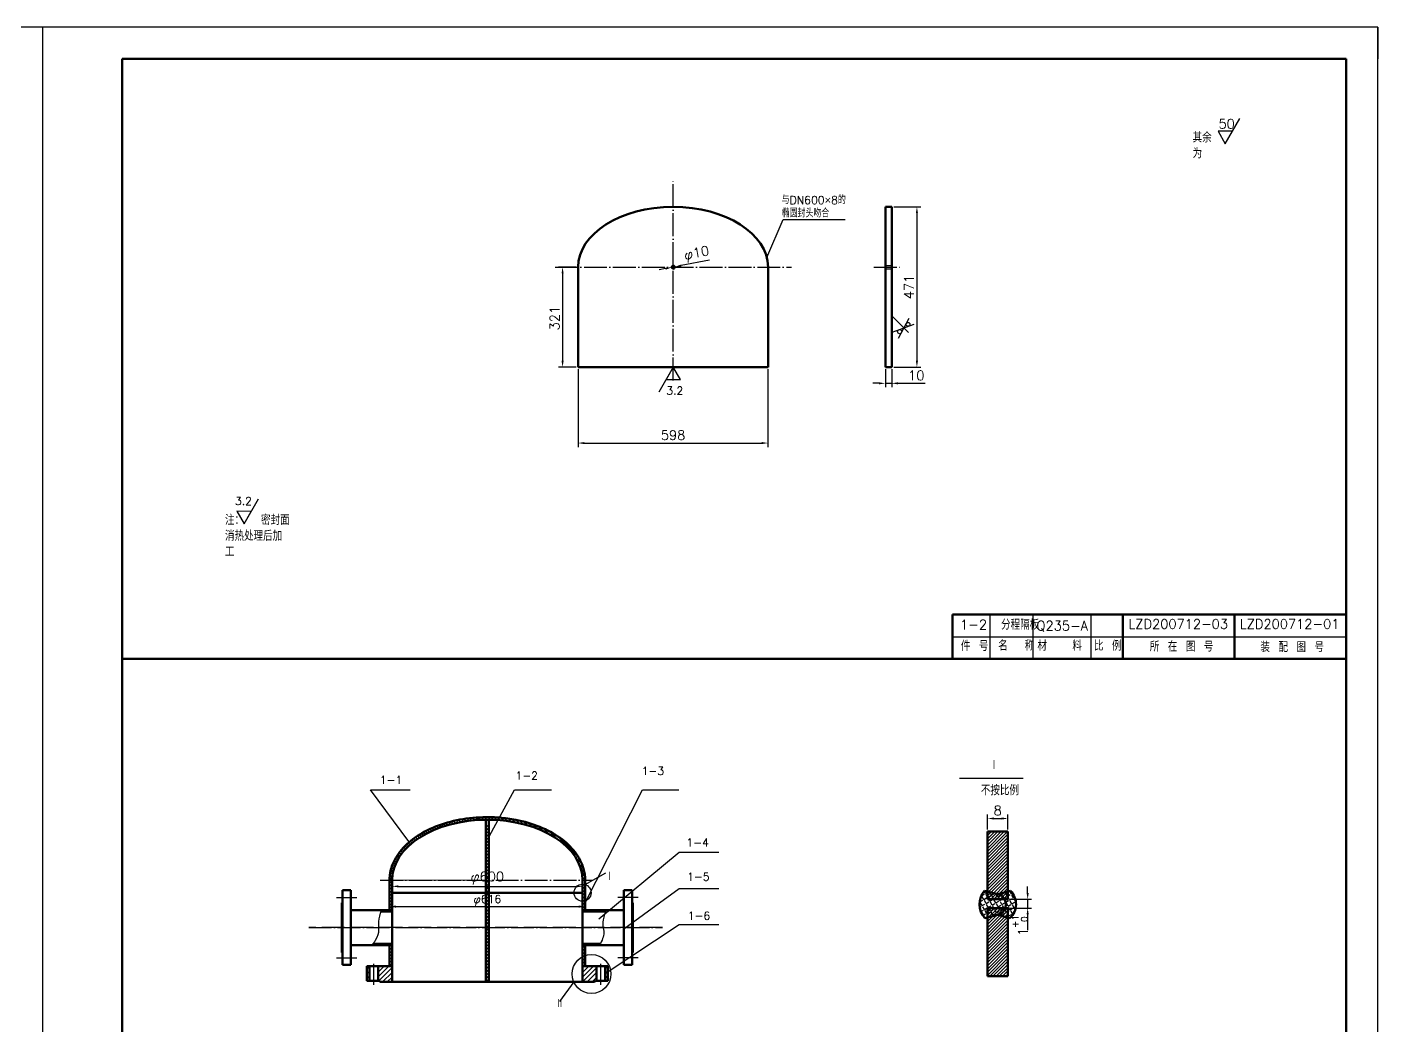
# Model space of a CAD drawing. Header units: millimetres. Extents: x -473 to 368, y 183 to 777.
# Drawn here: x -57.2 to 368.3, y 462.4 to 777 of the extents above; entities that cross this region are included whole.
import ezdxf

# ---------------------------------------------------------------- set-up
doc = ezdxf.new("R2010")
doc.units = ezdxf.units.MM
doc.header["$LTSCALE"] = 0.3
doc.linetypes.add('ACAD_ISO02W100', pattern=[15, 12, -3])
doc.linetypes.add('ACAD_ISO04W100', pattern=[30, 24, -3, 0, -3])
doc.layers.get('Defpoints').update_dxf_attribs({"lineweight": 25})
for name, color, linetype, lineweight in [('图层1', 3, 'Continuous', 25), ('实线', 7, 'Continuous', 50), ('标注线---细实线', 4, 'Continuous', 25), ('点化线', 10, 'ACAD_ISO04W100', 25), ('虚线', 7, 'ACAD_ISO02W100', 25)]:
    doc.layers.add(name, color=color, linetype=linetype, lineweight=lineweight)
doc.styles.get("Standard").update_dxf_attribs({"font": 'txt', "bigfont": 'gbcbig.shx'})
doc.styles.add('普通标注', font='txt.shx', dxfattribs={"height": 3, "bigfont": 'gbcbig.shx'})
doc.styles.add('标题栏小字', font='txt.shx', dxfattribs={"height": 3, "bigfont": 'gbcbig.shx'})
doc.dimstyles.new('BIAOZHU', dxfattribs={"dimtxt": 3, "dimasz": 2, "dimexe": 1.25, "dimexo": 0.65, "dimgap": 1, "dimtad": 1, "dimtxsty": 'Standard', "dimcen": 2.5, "dimadec": 0, "dimazin": 0, "dimtfac": 1, "dimtmove": 0, "dimatfit": 3, "dimfxl": 0, "dimarcsym": 0})
doc.dimstyles.new('ISO-25', dxfattribs={"dimtxt": 2.5, "dimasz": 2, "dimexe": 1.25, "dimexo": 0.625, "dimtad": 1, "dimtxsty": 'Standard', "dimcen": 2.5, "dimadec": 0, "dimazin": 0, "dimtfac": 1, "dimtmove": 0, "dimatfit": 3, "dimfxl": 0, "dimarcsym": 0})

# ---------------------------------------------------------------- blocks, each defined once
blk = doc.blocks.new('*D1')
at = {"layer": 'Defpoints', "color": 0}
for p in [(56.96, 504.34), (118.56, 504.34), (118.56, 499.98)]:
    blk.add_point(p, dxfattribs=at)
at = {"layer": '标注线---细实线', "color": 0, "lineweight": -2}
for p, q in [((56.96, 503.71), (56.96, 498.73)), ((118.56, 503.71), (118.56, 498.73)), ((58.96, 499.98), (116.56, 499.98))]:
    blk.add_line(p, q, dxfattribs=at)
at = {"layer": '标注线---细实线', "color": 0}
for points in [[(58.96, 500.31), (58.96, 499.64), (56.96, 499.98)], [(116.56, 500.31), (116.56, 499.64), (118.56, 499.98)]]:
    blk.add_solid(points, dxfattribs=at)
at = {"layer": '标注线---细实线', "color": 0, "insert": (87.76, 501.92), "char_height": 2.5, "attachment_point": 5}
blk.add_mtext('φ616', dxfattribs=at)
blk = doc.blocks.new('*D59')
at = {"layer": 'Defpoints', "color": 0}
for p in [(116.35, 669.84), (176.15, 669.84), (176.15, 645.94)]:
    blk.add_point(p, dxfattribs=at)
at = {"layer": '标注线---细实线', "color": 0, "lineweight": -2}
for p, q in [((116.35, 669.19), (116.35, 644.69)), ((176.15, 669.19), (176.15, 644.69)), ((118.35, 645.94), (174.15, 645.94))]:
    blk.add_line(p, q, dxfattribs=at)
at = {"layer": '标注线---细实线', "color": 0}
for points in [[(118.35, 646.27), (118.35, 645.6), (116.35, 645.94)], [(174.15, 646.27), (174.15, 645.6), (176.15, 645.94)]]:
    blk.add_solid(points, dxfattribs=at)
at = {"layer": '标注线---细实线', "color": 0, "insert": (146.25, 648.44), "char_height": 3, "attachment_point": 5}
blk.add_mtext('598', dxfattribs=at)
blk = doc.blocks.new('*D60')
at = {"layer": 'Defpoints', "color": 0}
for p in [(116.35, 701.34), (111.45, 669.84), (116.35, 669.84)]:
    blk.add_point(p, dxfattribs=at)
at = {"layer": '标注线---细实线', "color": 0, "lineweight": -2}
for p, q in [((115.7, 701.34), (110.2, 701.34)), ((111.45, 699.34), (111.45, 671.84)), ((115.7, 669.84), (110.2, 669.84))]:
    blk.add_line(p, q, dxfattribs=at)
at = {"layer": '标注线---细实线', "color": 0}
for points in [[(111.12, 699.34), (111.79, 699.34), (111.45, 701.34)], [(111.12, 671.84), (111.79, 671.84), (111.45, 669.84)]]:
    blk.add_solid(points, dxfattribs=at)
at = {"layer": '标注线---细实线', "color": 0, "insert": (108.95, 685.28), "char_height": 3, "attachment_point": 5, "rotation": 90}
blk.add_mtext('321', dxfattribs=at)
blk = doc.blocks.new('粗糙度1')
at = {"layer": '标注线---细实线'}
blk.add_line((0, 0), (9.11, 0), dxfattribs=at)
blk.add_lwpolyline([(2.27, 3.94), (0, 0), (4.54, 0)], close=True, dxfattribs=at)
blk = doc.blocks.new('*D63')
at = {"layer": 'Defpoints', "color": 0}
for p in [(57.76, 506.34), (117.76, 506.34), (117.76, 506.34)]:
    blk.add_point(p, dxfattribs=at)
at = {"layer": '标注线---细实线', "color": 0, "lineweight": -2}
for p, q in [((57.76, 506.99), (57.76, 507.59)), ((59.76, 506.34), (115.76, 506.34)), ((117.76, 506.99), (117.76, 507.59))]:
    blk.add_line(p, q, dxfattribs=at)
at = {"layer": '标注线---细实线', "color": 0}
for points in [[(59.76, 506.67), (59.76, 506), (57.76, 506.34)], [(115.76, 506.67), (115.76, 506), (117.76, 506.34)]]:
    blk.add_solid(points, dxfattribs=at)
at = {"layer": '标注线---细实线', "color": 0, "insert": (87.76, 508.92), "char_height": 3, "attachment_point": 5}
blk.add_mtext('φ600', dxfattribs=at)
blk = doc.blocks.new('*D64')
at = {"layer": 'Defpoints', "color": 0}
for p in [(215.12, 720.34), (215.12, 669.84), (223.06, 669.84)]:
    blk.add_point(p, dxfattribs=at)
at = {"layer": '标注线---细实线', "color": 0, "lineweight": -2}
for p, q in [((215.77, 720.34), (224.31, 720.34)), ((223.06, 718.34), (223.06, 671.84)), ((215.77, 669.84), (224.31, 669.84))]:
    blk.add_line(p, q, dxfattribs=at)
at = {"layer": '标注线---细实线', "color": 0}
for points in [[(222.73, 718.34), (223.39, 718.34), (223.06, 720.34)], [(222.73, 671.84), (223.39, 671.84), (223.06, 669.84)]]:
    blk.add_solid(points, dxfattribs=at)
at = {"layer": '标注线---细实线', "color": 0, "insert": (220.56, 695.09), "char_height": 3, "attachment_point": 5, "rotation": 90}
blk.add_mtext('471', dxfattribs=at)
blk = doc.blocks.new('*D65')
at = {"layer": 'Defpoints', "color": 0}
for p in [(213.12, 669.84), (215.12, 669.84), (215.12, 664.75)]:
    blk.add_point(p, dxfattribs=at)
at = {"layer": '标注线---细实线', "color": 0, "lineweight": -2}
for p, q in [((213.12, 669.19), (213.12, 663.5)), ((215.12, 669.19), (215.12, 663.5)), ((211.12, 664.75), (209.12, 664.75)), ((213.12, 664.75), (215.12, 664.75)), ((217.12, 664.75), (225.62, 664.75))]:
    blk.add_line(p, q, dxfattribs=at)
at = {"layer": '标注线---细实线', "color": 0}
for points in [[(211.12, 665.08), (211.12, 664.41), (213.12, 664.75)], [(217.12, 665.08), (217.12, 664.41), (215.12, 664.75)]]:
    blk.add_solid(points, dxfattribs=at)
at = {"layer": '标注线---细实线', "color": 0, "insert": (222.87, 667.25), "char_height": 3, "attachment_point": 5}
blk.add_mtext('10', dxfattribs=at)
blk = doc.blocks.new('*D75')
at = {"layer": 'Defpoints', "color": 0}
for p in [(251.73, 527.71), (245.31, 523.57), (251.73, 523.57)]:
    blk.add_point(p, dxfattribs=at)
at = {"layer": '标注线---细实线', "color": 0, "lineweight": -2}
for p, q in [((245.31, 524.22), (245.31, 528.96)), ((247.31, 527.71), (249.73, 527.71)), ((251.73, 524.22), (251.73, 528.96))]:
    blk.add_line(p, q, dxfattribs=at)
at = {"layer": '标注线---细实线', "color": 0}
for points in [[(247.31, 528.04), (247.31, 527.38), (245.31, 527.71)], [(249.73, 528.04), (249.73, 527.38), (251.73, 527.71)]]:
    blk.add_solid(points, dxfattribs=at)
at = {"layer": '标注线---细实线', "color": 0, "insert": (248.52, 530.21), "char_height": 3, "attachment_point": 5}
blk.add_mtext('8', dxfattribs=at)
blk = doc.blocks.new('*D76')
at = {"layer": 'Defpoints', "color": 0}
for p in [(145.84, 701.25), (146.83, 701.44)]:
    blk.add_point(p, dxfattribs=at)
at = {"layer": '标注线---细实线', "color": 0, "lineweight": -2}
for p, q in [((157.71, 703.55), (148.79, 701.82)), ((143.88, 700.87), (141.92, 700.49)), ((145.84, 701.25), (146.83, 701.44))]:
    blk.add_line(p, q, dxfattribs=at)
at = {"layer": '标注线---细实线', "color": 0}
for points in [[(148.73, 702.15), (148.85, 701.49), (146.83, 701.44)], [(143.82, 701.19), (143.94, 700.54), (145.84, 701.25)]]:
    blk.add_solid(points, dxfattribs=at)
at = {"layer": '标注线---细实线', "color": 0, "insert": (153.74, 705.41), "char_height": 3, "attachment_point": 5, "rotation": 10.9624}
blk.add_mtext('φ10', dxfattribs=at)

msp = doc.modelspace()

# ---------------------------------------------------------------- hatches: boundary and pattern name
at = {"layer": '标注线---细实线'}
h = msp.add_hatch(dxfattribs=at)
h.set_pattern_fill('JIS_WOOD', color=256, angle=90, style=0)
edge = h.paths.add_edge_path()
edge.add_spline(control_points=[(118.561, 508.337), (118.561, 509.516), (118.398, 510.695), (117.569, 513.672), (116.667, 515.436), (114.17, 518.716), (112.574, 520.232), (108.818, 522.921), (106.658, 524.094), (101.93, 526.02), (99.364, 526.773), (94.01, 527.81), (91.225, 528.094), (85.636, 528.171), (82.833, 527.966), (77.416, 527.079), (74.801, 526.398), (69.949, 524.607), (67.712, 523.496), (63.78, 520.919), (62.085, 519.451), (59.37, 516.252), (58.35, 514.52), (57.217, 511.287), (56.961, 509.812), (56.961, 508.337)], knot_values=[3.1415927, 3.1415927, 3.1415927, 3.1415927, 3.3161157, 3.3161157, 3.5909825, 3.5909825, 3.8658494, 3.8658494, 4.1407162, 4.1407162, 4.415583, 4.415583, 4.6904499, 4.6904499, 4.9653167, 4.9653167, 5.2401835, 5.2401835, 5.5150503, 5.5150503, 5.7899172, 5.7899172, 6.064784, 6.064784, 6.2831853, 6.2831853, 6.2831853, 6.2831853], degree=3, periodic=0)
edge.add_line((56.961, 508.337), (57.761, 508.337))
edge.add_ellipse((87.761, 508.337), major_axis=(-30, 0), ratio=0.6333333, start_angle=180, end_angle=360, ccw=False)
edge.add_line((117.761, 508.337), (118.561, 508.337))
h.paths.add_polyline_path([(57.761, 508.337), (56.961, 508.337), (56.961, 504.337), (57.761, 504.337)])
h = msp.add_hatch(dxfattribs=at)
h.set_pattern_fill('JIS_WOOD', color=256, style=0)
h.set_pattern_definition([(45, (2e-12, 32.6), (-0.5, 0.5), [])])
h.paths.add_polyline_path([(88.261, 525.937), (87.261, 525.937), (87.261, 508.837), (88.261, 508.837)])
h = msp.add_hatch(dxfattribs=at)
h.set_pattern_fill('JIS_WOOD', color=256, style=0)
h.paths.add_polyline_path([(245.311, 502.29), (251.73, 502.29), (251.73, 523.573), (245.311, 523.573)])
h = msp.add_hatch(dxfattribs=at)
h.set_pattern_fill('JIS_WOOD', color=256, style=0)
h.paths.add_polyline_path([(88.261, 507.837), (87.261, 507.837), (87.261, 493.337), (88.261, 493.337)])
h.paths.add_polyline_path([(83.557, 503.865), (91.964, 503.865), (91.964, 499.977), (83.557, 499.977)], flags=9)
h.paths.add_polyline_path([(82.717, 511.253), (92.805, 511.253), (92.805, 506.587), (82.717, 506.587)], flags=9)
h = msp.add_hatch(dxfattribs=at)
h.set_pattern_fill('JIS_WOOD', color=256, angle=90, style=0)
h.paths.add_polyline_path([(118.561, 506.901, 0.0757705), (117.761, 507.023), (117.761, 504.337), (118.561, 504.337)])
h.paths.add_polyline_path([(118.561, 504.337), (117.761, 504.337), (117.761, 501.652, 0.0757705), (118.561, 501.774)])
h.paths.add_polyline_path([(118.561, 501.774, -0.0757705), (117.761, 501.652), (117.761, 498.837), (118.561, 498.837)])
h = msp.add_hatch(dxfattribs=at)
h.set_pattern_fill('JIS_WOOD', color=256, angle=90, style=0)
h.paths.add_polyline_path([(57.761, 504.337), (56.961, 504.337), (56.961, 498.837), (57.761, 498.837)])
h = msp.add_hatch(dxfattribs=at)
h.set_pattern_fill('ANGLE', color=256, scale=0.2, angle=30, style=0)
h.set_pattern_definition([(30, (38.5904, 78.6247), (-0.6985, 1.2098375), [1.016, -0.381]), (120, (38.5904, 78.6247), (-1.2098375, -0.6985), [1.016, -0.381])])
h.paths.add_polyline_path([(245.311, 502.29), (245.311, 504.708), (244.307, 504.977, 0.3717876), (244.494, 496.271), (245.311, 496.496), (245.311, 499.52), (250.881, 499.52, 0.2134949), (250.664, 502.29)])
h.paths.add_polyline_path([(245.311, 504.708), (245.311, 502.29), (250.664, 502.29, 0.1408398), (249.344, 503.627)], flags=16)
h.paths.add_polyline_path([(248.865, 497.475, 0.2214099), (250.881, 499.52), (245.311, 499.52), (245.311, 496.496)], flags=17)
h.paths.add_polyline_path([(251.73, 504.708), (248.521, 503.848), (249.344, 503.627, -0.1408398), (250.664, 502.29), (251.73, 502.29)])
h.paths.add_polyline_path([(251.73, 499.52), (250.881, 499.52, -0.2214099), (248.865, 497.475), (248.525, 497.381), (251.73, 496.522)])
h.paths.add_polyline_path([(251.73, 499.52), (251.73, 496.522), (252.336, 496.36, 0.4340724), (252.486, 504.91), (251.73, 504.708), (251.73, 502.29), (250.664, 502.29, -0.2134949), (250.881, 499.52)])
h = msp.add_hatch(dxfattribs=at)
h.set_pattern_fill('JIS_WOOD', color=256, angle=15, style=0)
edge = h.paths.add_edge_path()
edge.add_spline(control_points=[(54.465, 498.837), (54.414, 498.704), (54.364, 498.57), (54.316, 498.437)], knot_values=[14.1613861, 14.1613861, 14.1613861, 14.1613861, 14.5696101, 14.5696101, 14.5696101, 14.5696101], degree=3, periodic=0)
edge.add_line((54.316, 498.437), (57.761, 498.437))
edge.add_line((57.761, 498.437), (57.761, 498.837))
edge.add_line((57.761, 498.837), (54.465, 498.837))
h = msp.add_hatch(dxfattribs=at)
h.set_pattern_fill('JIS_WOOD', color=256, angle=15, style=0)
edge = h.paths.add_edge_path()
edge.add_line((117.761, 498.837), (117.761, 498.437))
edge.add_line((117.761, 498.437), (125.055, 498.437))
edge.add_spline(control_points=[(125.055, 498.437), (125.109, 498.573), (125.165, 498.706), (125.22, 498.837)], knot_values=[2.9180223, 2.9180223, 2.9180223, 2.9180223, 3.1727239, 3.1727239, 3.1727239, 3.1727239], degree=3, periodic=0)
edge.add_line((125.22, 498.837), (117.761, 498.837))
h = msp.add_hatch(dxfattribs=at)
h.set_pattern_fill('JIS_WOOD', color=256, style=0)
h.paths.add_polyline_path([(245.311, 499.52), (251.73, 499.52), (251.73, 478.011), (245.311, 478.011)])
h = msp.add_hatch(dxfattribs=at)
h.set_pattern_fill('JIS_WOOD', color=256, style=0)
h.paths.add_polyline_path([(88.261, 493.337), (87.261, 493.337), (87.261, 476.237), (88.261, 476.237)])
h = msp.add_hatch(dxfattribs=at)
h.set_pattern_fill('JIS_WOOD', color=256, angle=15, style=0)
edge = h.paths.add_edge_path()
edge.add_line((57.761, 488.237), (51.767, 488.237))
edge.add_spline(control_points=[(51.767, 488.237), (51.665, 488.103), (51.56, 487.969), (51.454, 487.837)], knot_values=[3.6606804, 3.6606804, 3.6606804, 3.6606804, 3.9577787, 3.9577787, 3.9577787, 3.9577787], degree=3, periodic=0)
edge.add_line((51.454, 487.837), (57.761, 487.837))
edge.add_line((57.761, 487.837), (57.761, 488.237))
h = msp.add_hatch(dxfattribs=at)
h.set_pattern_fill('JIS_WOOD', color=256, angle=90, style=0)
h.paths.add_polyline_path([(57.761, 487.837), (56.961, 487.837), (56.961, 481.237), (57.761, 481.237)])
h = msp.add_hatch(dxfattribs=at)
h.set_pattern_fill('JIS_WOOD', color=256, angle=15, style=0)
edge = h.paths.add_edge_path()
edge.add_spline(control_points=[(123.137, 487.837), (123.209, 487.971), (123.28, 488.105), (123.348, 488.237)], knot_values=[13.1633525, 13.1633525, 13.1633525, 13.1633525, 13.5865405, 13.5865405, 13.5865405, 13.5865405], degree=3, periodic=0)
edge.add_line((123.348, 488.237), (117.761, 488.237))
edge.add_line((117.761, 488.237), (117.761, 487.837))
edge.add_line((117.761, 487.837), (123.137, 487.837))
h = msp.add_hatch(dxfattribs=at)
h.set_pattern_fill('JIS_WOOD', color=256, style=0)
h.set_pattern_definition([(135, (175.5217, -2e-13), (0.5, 0.5), [])])
h.paths.add_polyline_path([(117.761, 487.837), (118.561, 487.837), (118.561, 481.237), (117.761, 481.237)])
h = msp.add_hatch(dxfattribs=at)
h.set_pattern_fill('JIS_WOOD', color=256, scale=1.5, style=0)
h.paths.add_polyline_path([(50.661, 481.237), (49.761, 481.237), (49.761, 476.537), (50.661, 476.537)])
h.paths.add_polyline_path([(57.761, 481.237), (53.361, 481.237), (53.361, 476.537), (53.661, 476.537), (53.961, 476.237), (57.761, 476.237)])
h = msp.add_hatch(dxfattribs=at)
h.set_pattern_fill('JIS_WOOD', color=256, scale=1.5, style=0)
h.paths.add_polyline_path([(122.161, 481.237), (117.761, 481.237), (117.761, 476.237), (121.561, 476.237), (121.861, 476.537), (122.161, 476.537)])
h.paths.add_polyline_path([(125.761, 481.237), (124.861, 481.237), (124.861, 476.537), (125.761, 476.537)])

# ---------------------------------------------------------------- linework, layer by layer
at = {"layer": '图层1'}
for p, q in [((-52.235, 182.956), (-52.235, 776.956)), ((368.265, 776.956), (368.265, 766.956))]:
    msp.add_line(p, q, dxfattribs=at)
msp.add_lwpolyline([(-472.735, 182.956), (368.265, 182.956), (368.265, 776.956), (-472.735, 776.956)], close=True, dxfattribs=at)
at = {"layer": '实线'}
for p, q in [((-27.235, 192.956), (-27.235, 766.956)), ((358.265, 766.956), (-27.235, 766.956)), ((358.265, 192.956), (358.265, 766.956)), ((213.119, 720.343), (213.119, 669.843)), ((215.119, 720.343), (213.119, 720.343)), ((215.119, 669.843), (215.119, 720.343)), ((116.354, 669.843), (116.354, 701.343)), ((176.154, 669.843), (176.154, 701.343)), ((116.354, 669.843), (176.154, 669.843)), ((213.119, 669.843), (215.119, 669.843)), ((358.305, 591.957), (234.305, 591.957)), ((249.305, 591.957), (234.305, 591.957)), ((234.305, 591.957), (234.305, 577.957)), ((286.142, 591.957), (266.142, 591.957)), ((287.896, 577.957), (287.896, 591.957)), ((306.308, 591.957), (294.308, 591.957)), ((323.095, 591.957), (323.095, 577.957)), ((358.305, 591.957), (338.305, 591.957)), ((358.265, 591.993), (358.265, 577.993)), ((358.265, 591.957), (358.265, 577.957)), ((358.265, 577.993), (-27.235, 577.993)), ((87.261, 476.237), (87.261, 527.257)), ((88.261, 476.237), (88.261, 527.257)), ((251.73, 523.573), (245.311, 523.573)), ((245.311, 523.573), (245.311, 502.29)), ((251.73, 502.29), (251.73, 523.573)), ((42.161, 501.137), (42.161, 505.087)), ((42.161, 505.087), (44.761, 505.087)), ((44.761, 505.087), (44.761, 493.337)), ((57.761, 504.337), (117.761, 504.337)), ((133.361, 505.087), (130.761, 505.087)), ((130.761, 505.087), (130.761, 493.337)), ((133.361, 501.137), (133.361, 505.087)), ((244.307, 504.977), (249.344, 503.627)), ((245.311, 502.29), (251.73, 502.29)), ((248.521, 503.848), (252.486, 504.91)), ((41.961, 493.337), (41.961, 501.137)), ((41.961, 501.137), (42.161, 501.137)), ((42.161, 501.137), (42.161, 485.537)), ((44.761, 498.837), (57.761, 498.837)), ((57.761, 498.437), (54.316, 498.437)), ((130.761, 498.837), (117.761, 498.837)), ((117.761, 498.437), (125.055, 498.437)), ((133.561, 501.137), (133.361, 501.137)), ((133.361, 501.137), (133.361, 485.537)), ((133.561, 493.337), (133.561, 501.137)), ((245.311, 499.52), (251.73, 499.52)), ((245.311, 499.52), (251.73, 499.52)), ((245.311, 478.011), (245.311, 499.52)), ((251.73, 499.52), (251.73, 478.011)), ((244.494, 496.271), (248.865, 497.475)), ((248.525, 497.381), (252.336, 496.36)), ((41.961, 493.337), (41.961, 485.537)), ((44.761, 481.587), (44.761, 493.337)), ((130.761, 481.587), (130.761, 493.337)), ((133.561, 493.337), (133.561, 485.537)), ((41.961, 485.537), (42.161, 485.537)), ((42.161, 485.537), (42.161, 481.587)), ((44.761, 487.837), (57.761, 487.837)), ((57.761, 488.237), (51.767, 488.237)), ((117.761, 488.237), (123.348, 488.237)), ((130.761, 487.837), (117.761, 487.837)), ((133.561, 485.537), (133.361, 485.537)), ((133.361, 485.537), (133.361, 481.587)), ((42.161, 481.587), (44.761, 481.587)), ((49.761, 476.537), (49.761, 481.237)), ((49.761, 481.237), (57.761, 481.237)), ((50.661, 476.537), (50.661, 481.237)), ((53.361, 476.537), (53.361, 481.237)), ((125.761, 481.237), (117.761, 481.237)), ((122.161, 476.537), (122.161, 481.237)), ((124.861, 476.537), (124.861, 481.237)), ((125.761, 476.537), (125.761, 481.237)), ((133.361, 481.587), (130.761, 481.587)), ((245.311, 478.011), (251.73, 478.011)), ((251.73, 478.011), (245.311, 478.011)), ((49.761, 476.537), (53.661, 476.537)), ((53.961, 476.237), (53.661, 476.537)), ((53.961, 476.237), (121.561, 476.237)), ((121.561, 476.237), (121.861, 476.537)), ((125.761, 476.537), (121.861, 476.537))]:
    msp.add_line(p, q, dxfattribs=at)
at = {"layer": '实线', "linetype": 'Continuous'}
for p, q in [((56.961, 508.337), (56.961, 498.837)), ((57.761, 508.337), (57.761, 476.237)), ((57.761, 508.337), (57.761, 504.337)), ((117.761, 508.337), (117.761, 476.237)), ((118.561, 508.337), (118.561, 498.837)), ((56.961, 487.837), (56.961, 481.237)), ((118.561, 487.837), (118.561, 481.237))]:
    msp.add_line(p, q, dxfattribs=at)
at = {"layer": '实线', "color": 7, "lineweight": 0}
for p, q in [((245.311, 504.708), (244.307, 504.977)), ((245.311, 502.29), (245.311, 504.708)), ((249.344, 503.627), (245.311, 504.708)), ((245.311, 504.708), (245.311, 502.29)), ((250.664, 502.29), (245.311, 502.29)), ((245.311, 502.29), (250.664, 502.29)), ((245.311, 496.496), (245.311, 499.52)), ((245.311, 499.52), (250.881, 499.52)), ((250.881, 499.52), (245.311, 499.52)), ((245.311, 499.52), (245.311, 496.496)), ((244.494, 496.271), (245.311, 496.496)), ((245.311, 496.496), (248.865, 497.475))]:
    msp.add_line(p, q, dxfattribs=at)
at = {"layer": '实线'}
msp.add_circle((146.336, 701.343), 0.5, dxfattribs=at)
for centre, radius, start, end in [((249.445, 500.732), 6.665, 140.44053, 222.01856), ((247.677, 500.662), 3.402, 290.44285, 60.65355), ((248.414, 500.705), 5.853, 312.06699, 45.92433)]:
    msp.add_arc(centre, radius, start, end, dxfattribs=at)
at = {"layer": '实线', "color": 7, "lineweight": 0}
for centre, radius, start, end in [((249.445, 500.732), 6.665, 140.44053, 222.01856), ((247.677, 500.662), 3.402, 28.58636, 60.65355), ((247.677, 500.662), 3.402, 340.38064, 28.58636), ((247.677, 500.662), 3.402, 290.44285, 340.38064)]:
    msp.add_arc(centre, radius, start, end, dxfattribs=at)
at = {"layer": '实线'}
msp.add_ellipse((146.254, 701.343), major_axis=(-29.9, 0), ratio=0.6354515, start_param=3.1415927, end_param=6.2831853, dxfattribs=at)
at = {"layer": '实线', "linetype": 'Continuous'}
msp.add_ellipse((87.761, 508.337), major_axis=(-30, 0), ratio=0.6333333, start_param=3.1415927, end_param=6.2831853, dxfattribs=at)
for points, knots in [([(91.593, 527.984), (90.543, 528.068), (89.487, 528.118), (85.636, 528.171), (82.833, 527.966), (77.416, 527.079), (74.801, 526.398), (69.949, 524.607), (67.712, 523.496), (63.78, 520.919), (62.085, 519.451), (59.37, 516.252), (58.35, 514.52), (57.217, 511.287), (56.961, 509.812), (56.961, 508.337)], [4.5864606, 4.5864606, 4.5864606, 4.5864606, 4.6904499, 4.6904499, 4.9653167, 4.9653167, 5.2401835, 5.2401835, 5.5150503, 5.5150503, 5.7899172, 5.7899172, 6.064784, 6.064784, 6.2831853, 6.2831853, 6.2831853, 6.2831853]), ([(118.561, 508.337), (118.561, 509.516), (118.398, 510.695), (117.569, 513.672), (116.667, 515.436), (114.17, 518.716), (112.574, 520.232), (108.818, 522.921), (106.658, 524.094), (101.93, 526.02), (99.364, 526.773), (95.023, 527.614), (93.317, 527.846), (91.593, 527.984)], [3.1415927, 3.1415927, 3.1415927, 3.1415927, 3.3161157, 3.3161157, 3.5909825, 3.5909825, 3.8658494, 3.8658494, 4.1407162, 4.1407162, 4.415583, 4.415583, 4.5864606, 4.5864606, 4.5864606, 4.5864606])]:
    msp.add_open_spline(points, degree=3, knots=knots, dxfattribs=at)
at = {"layer": '标注线---细实线'}
for p, q in [((320.16, 740.209), (324.716, 748.102)), ((175.758, 704.427), (180.941, 716.349)), ((180.941, 716.349), (200.457, 716.349)), ((215.119, 685.988), (220.361, 680.746)), ((217.248, 678.973), (220.572, 685.254)), ((215.283, 680.815), (222.232, 683.386)), ((218.939, 682.168), (217.138, 681.502)), ((146.336, 669.843), (141.779, 661.951)), ((11.122, 620.488), (15.736, 628.346)), ((246.079, 577.957), (246.079, 591.957)), ((259.603, 591.957), (259.603, 577.957)), ((277.953, 578.071), (277.953, 591.957)), ((234.305, 584.957), (358.305, 584.957)), ((236.512, 540.442), (256.482, 540.442)), ((63.006, 520.417), (50.97, 536.684)), ((50.97, 536.684), (63.468, 536.684)), ((87.831, 521.125), (96.365, 536.684)), ((96.365, 536.684), (107.941, 536.684)), ((118.333, 500.743), (136.647, 536.684)), ((136.647, 536.684), (148.117, 536.684)), ((122.92, 496.093), (148.188, 517.107)), ((148.188, 517.107), (160.676, 517.107)), ((118.561, 506.901), (125.036, 510.639)), ((88.261, 508.837), (87.261, 508.837)), ((88.261, 507.837), (87.261, 507.837)), ((88.261, 508.337), (88.261, 508.837)), ((130.761, 492.925), (148.188, 505.643)), ((148.188, 505.643), (160.623, 505.643)), ((252.38, 502.29), (259.184, 502.29)), ((257.934, 504.29), (257.934, 506.29)), ((257.934, 502.29), (257.934, 499.52)), ((252.38, 499.52), (259.184, 499.52)), ((124.861, 478.887), (148.188, 494.368)), ((148.188, 494.368), (160.623, 494.368)), ((257.934, 497.52), (257.934, 492.52)), ((114.967, 476.237), (110.504, 470.098))]:
    msp.add_line(p, q, dxfattribs=at)
at = {"layer": '标注线---细实线', "color": 4, "lineweight": 0}
for p, q in [((88.261, 521.91), (91.17, 527.214)), ((87.261, 508.837), (88.261, 508.837))]:
    msp.add_line(p, q, dxfattribs=at)
at = {"layer": '标注线---细实线', "color": 7, "lineweight": 0}
for p, q in [((88.261, 508.837), (88.261, 521.91)), ((87.261, 508.337), (87.261, 508.837))]:
    msp.add_line(p, q, dxfattribs=at)
at = {"layer": '标注线---细实线', "color": 10, "lineweight": 0}
msp.add_line((57.761, 508.337), (87.261, 508.337), dxfattribs=at)
at = {"layer": '标注线---细实线'}
msp.add_lwpolyline([(317.887, 744.145), (320.16, 740.209), (322.432, 744.145)], close=True, dxfattribs=at)
for centre, radius in [((217.612, 681.028), 0.64), ((220.266, 683.308), 0.608), ((117.761, 504.337), 2.685), ((120.555, 478.751), 6.127)]:
    msp.add_circle(centre, radius, dxfattribs=at)
for points, knots in [([(51.454, 487.837), (51.861, 488.343), (54.291, 491.667), (53.023, 494.468), (53.99, 497.593), (54.465, 498.837)], [3.6606804, 3.6606804, 3.6606804, 3.6606804, 4.7996222, 10.7696394, 14.5696101, 14.5696101, 14.5696101, 14.5696101]), ([(125.22, 498.837), (124.918, 498.122), (123.578, 494.523), (125.036, 492.042), (123.884, 489.225), (123.137, 487.837)], [2.9180223, 2.9180223, 2.9180223, 2.9180223, 4.3092985, 9.2013208, 13.5865405, 13.5865405, 13.5865405, 13.5865405])]:
    msp.add_open_spline(points, degree=3, knots=knots, dxfattribs=at)
for points in [[(257.601, 504.29), (258.268, 504.29), (257.934, 502.29)], [(257.601, 497.52), (258.268, 497.52), (257.934, 499.52)]]:
    msp.add_solid(points, dxfattribs=at)
at = {"layer": '点化线'}
for p, q in [((146.336, 665.636), (146.336, 728.898)), ((109.128, 701.343), (183.543, 701.343)), ((209.509, 701.343), (218.39, 701.343)), ((54.024, 508.337), (120.953, 508.337)), ((40.238, 502.837), (46.706, 502.837)), ((135.284, 502.837), (128.816, 502.837)), ((31.519, 493.337), (142.897, 493.337)), ((142.897, 493.337), (31.519, 493.337)), ((40.238, 483.837), (46.706, 483.837)), ((52.011, 475.319), (52.011, 481.94)), ((123.511, 475.319), (123.511, 481.94)), ((135.284, 483.837), (128.816, 483.837))]:
    msp.add_line(p, q, dxfattribs=at)
at = {"layer": '虚线'}
for p, q in [((213.119, 701.843), (215.119, 701.843)), ((213.119, 700.843), (215.119, 700.843))]:
    msp.add_line(p, q, dxfattribs=at)

# ---------------------------------------------------------------- block references
at = {"layer": '标注线---细实线'}
for p, rotation in [((320.16, 740.209), 60.00000000000006), ((146.336, 669.843), 240), ((11.122, 620.488), 59.58151517288476)]:
    msp.add_blockref('粗糙度1', p, dxfattribs=dict(at, rotation=rotation))

# ---------------------------------------------------------------- texts
at = {"layer": '标注线---细实线', "attachment_point": 1}
for s, insert, char_height, width, style in [('50', (318.034, 747.983), 3, 6.83499, '普通标注'), ('其余为', (309.895, 743.611), 3, 6.12608, '普通标注'), ('与DN600{\\fArial|b0|i0|c0|p32;×}8的椭圆封头吻合', (180.45, 723.697), 2.5, 21.28211, '普通标注'), ('3.2', (144.116, 663.7), 2.5, 6.83499, '普通标注'), ('注：  密封面消热{\\F|c134;处理}后加工', (5.135, 623.173), 3, 20.92234, '标题栏小字'), ('1-2', (236.675, 590.256), 3, 21.21529, '标题栏小字'), ('分程隔板', (249.556, 590.194), 3, 27.17916, '标题栏小字'), ('Q235-A', (260.736, 589.919), 3, 20.92234, '标题栏小字'), ('LZD200712-03', (289.661, 590.465), 3, 21.21529, '标题栏小字'), ('LZD200712-01', (324.741, 590.465), 3, 21.21529, '标题栏小字'), ('件 号', (236.901, 583.473), 3, 21.21529, '标题栏小字'), ('名  称', (248.656, 583.62), 3, 20.92234, '标题栏小字'), ('材   料', (260.997, 583.543), 3, 20.92234, '标题栏小字'), (' 比 例', (276.152, 583.556), 3, 20.92234, '标题栏小字'), ('所 在 图 号', (296.403, 583.302), 3, 20.92234, '标题栏小字'), ('装 配 图 号', (331.243, 583.14), 3, 20.92234, '标题栏小字'), ('Ⅰ', (245.844, 546.006), 3, 13.34302, '普通标注'), ('1-1', (53.864, 541.106), 2.5, 21.65187, '普通标注'), ('1-2', (96.643, 542.469), 2.5, 12.39635, '普通标注'), ('1-3', (136.352, 543.94), 2.5, 17.66684, '普通标注'), ('不按比例', (243.195, 538.038), 3, 13.34302, '普通标注'), ('1-4', (150.477, 521.401), 2.5, 10.19821, '普通标注'), ('1-5', (150.665, 510.623), 2.5, 8.16471, '普通标注'), ('1-6', (150.889, 498.328), 2.5, 9.1806, '普通标注')]:
    msp.add_mtext(s, dxfattribs=dict(at, insert=insert, char_height=char_height, width=width, style=style))
at = {"layer": '标注线---细实线', "insert": (8.277, 628.942), "char_height": 2.5, "width": 13.6626, "attachment_point": 1, "rotation": 359.58152, "style": '普通标注'}
msp.add_mtext('3.2', dxfattribs=at)
at = {"layer": '标注线---细实线', "char_height": 2.5, "attachment_point": 1}
for s, insert, width in [('Ⅰ', (125.036, 510.639), 10.88215), ('Ⅱ', (109.315, 470.568), 14.65837)]:
    msp.add_mtext(s, dxfattribs=dict(at, insert=insert, width=width))
at = {"layer": '标注线---细实线', "insert": (255.434, 494.02), "char_height": 3, "attachment_point": 5, "rotation": 90}
msp.add_mtext('1{\\H0.6978x;\\S+1^  0;}', dxfattribs=at)

# ---------------------------------------------------------------- dimensions: what is measured, and where the dimension line sits
at = {"layer": '标注线---细实线'}
dim = msp.add_linear_dim(base=(223.059, 669.843), p1=(215.119, 720.343), p2=(215.119, 669.843), angle=90, text='471', dimstyle='BIAOZHU', dxfattribs=at)
dim.commit()
dim.dimension.update_dxf_attribs({"geometry": '*D64', "text_midpoint": (220.559, 695.093)})
dim = msp.add_diameter_dim_2p(p1=(145.845, 701.248), p2=(146.827, 701.438), text='φ10', dimstyle='BIAOZHU', dxfattribs=at)
dim.commit()
dim.dimension.update_dxf_attribs({"geometry": '*D76', "text_midpoint": (153.742, 705.408)})
dim = msp.add_linear_dim(base=(111.454, 669.843), p1=(116.354, 701.343), p2=(116.354, 669.843), angle=90, text='321', dimstyle='BIAOZHU', dxfattribs=at)
dim.commit()
dim.dimension.update_dxf_attribs({"geometry": '*D60', "text_midpoint": (111.454, 685.281), "dimtype": 160})
for base, p1, p2, text, picture, middle in [((176.154, 645.936), (116.354, 669.843), (176.154, 669.843), '598', '*D59', (146.254, 645.936)), ((215.119, 664.745), (213.119, 669.843), (215.119, 669.843), '10', '*D65', (222.869, 664.745))]:
    dim = msp.add_linear_dim(base=base, p1=p1, p2=p2, text=text, dimstyle='BIAOZHU', dxfattribs=at)
    dim.commit()
    dim.dimension.update_dxf_attribs({"geometry": picture, "text_midpoint": middle, "dimtype": 160})
for base, p1, p2, text, dimstyle, picture, middle in [((251.73, 527.711), (245.311, 523.573), (251.73, 523.573), '8', 'BIAOZHU', '*D75', (248.521, 530.211)), ((117.761, 506.337), (57.761, 506.337), (117.761, 506.337), 'φ600', 'BIAOZHU', '*D63', (87.761, 508.92)), ((118.561, 499.977), (56.961, 504.337), (118.561, 504.337), 'φ616', 'ISO-25', '*D1', (87.761, 501.921))]:
    dim = msp.add_linear_dim(base=base, p1=p1, p2=p2, text=text, dimstyle=dimstyle, dxfattribs=at)
    dim.commit()
    dim.dimension.update_dxf_attribs({"geometry": picture, "text_midpoint": middle})

doc.saveas('drawing.dxf')
